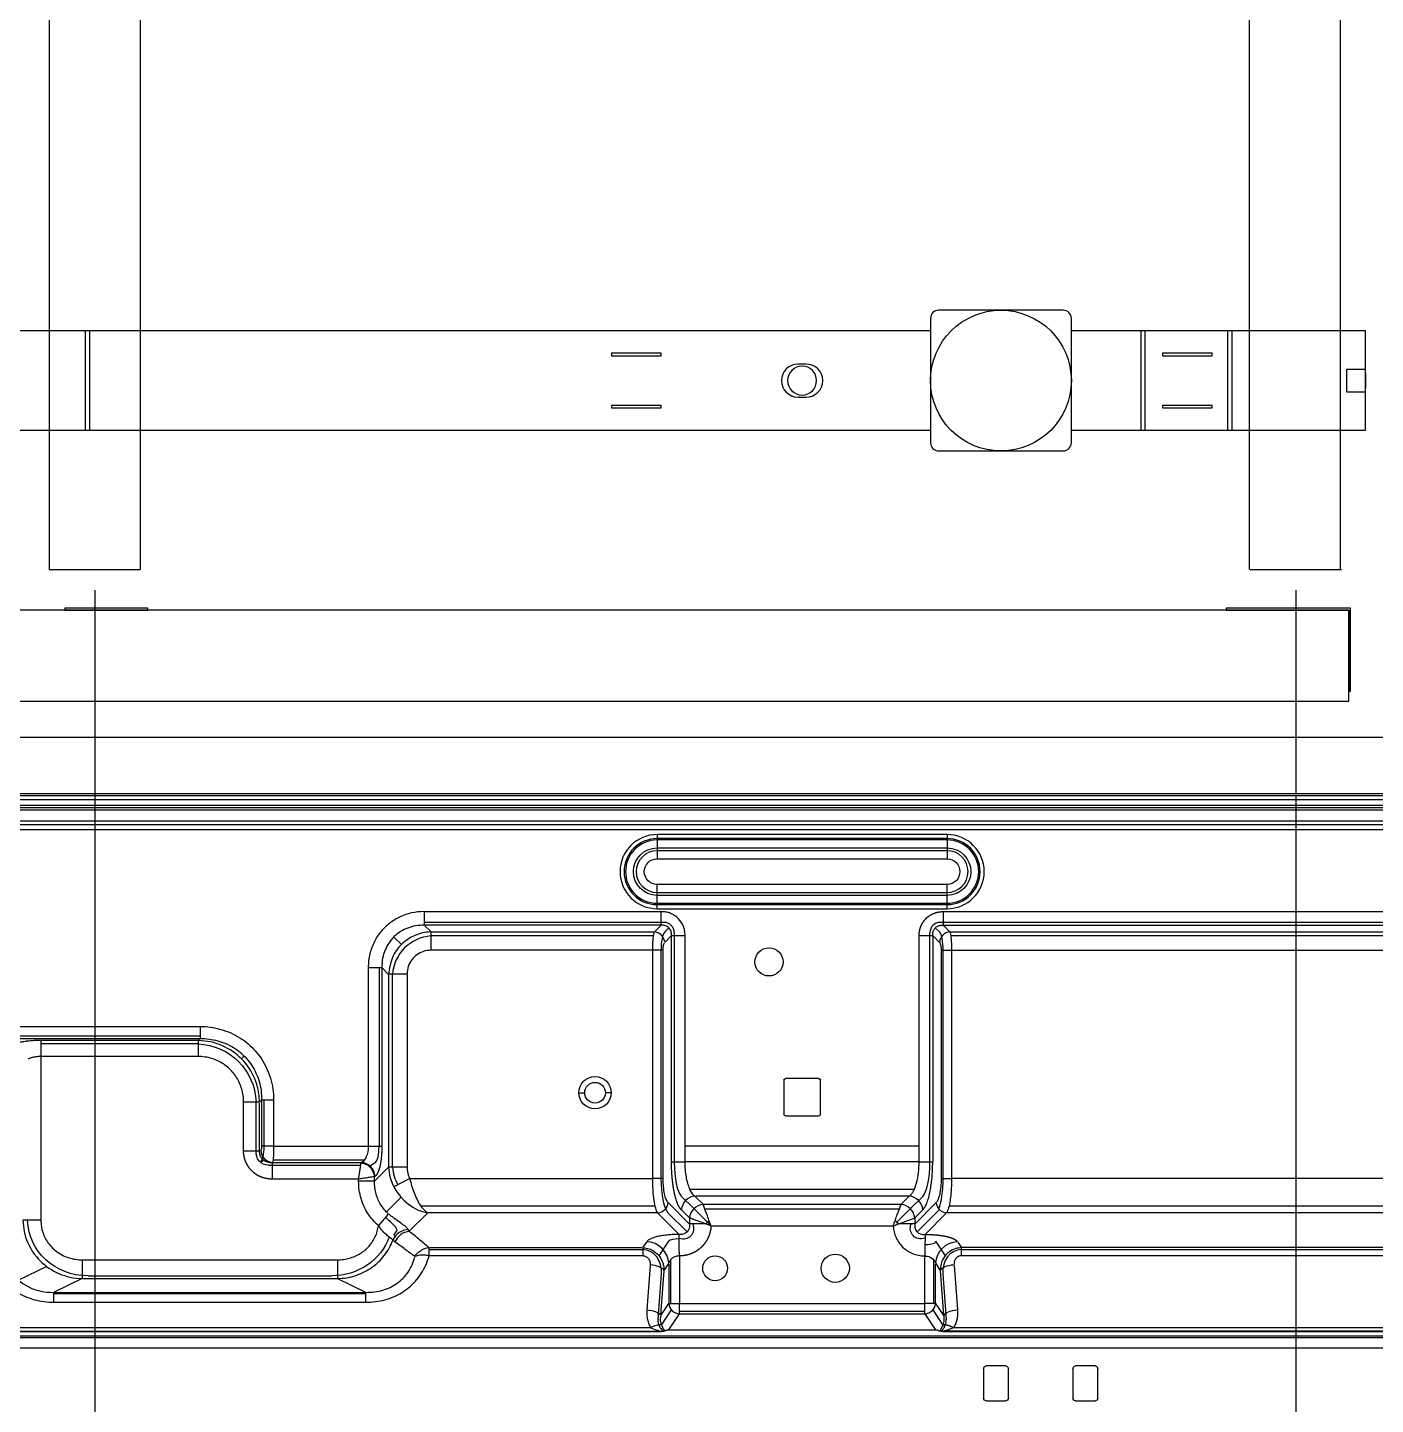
# Model space of a CAD drawing. Header units: millimetres. Extents: x 10037 to 11393, y -913 to 246.
# Drawn here: x 11146.9 to 11309.6, y -633.8 to -467.6 of the extents above; entities that cross this region are included whole.
import ezdxf

# ---------------------------------------------------------------- set-up
doc = ezdxf.new("R2010")
doc.units = ezdxf.units.MM
doc.header["$LTSCALE"] = 46.255
doc.layers.get('0').update_dxf_attribs({"linetype": 'CONTINUOUS'})
doc.layers.add('1', color=7, linetype='CONTINUOUS', true_color=0xffffff)

msp = doc.modelspace()

# ---------------------------------------------------------------- linework, layer by layer
at = {"color": 1}
for p, q in [((11149.52, -59.2), (11149.52, -533)), ((11160.52, -59.2), (11160.52, -533)), ((11294.38, -59.2), (11294.38, -533)), ((11305.38, -59.2), (11305.38, -533)), ((11149.52, -533), (11160.52, -533)), ((11294.52, -533), (11305.52, -533)), ((11306.42, -537.91), (10254.42, -537.91)), ((11306.42, -548.91), (11306.42, -537.91)), ((10254.42, -548.91), (11306.42, -548.91))]:
    msp.add_line(p, q, dxfattribs=at)
at = {"color": 3}
for p, q in [((11271.92, -501.7), (11256.92, -501.7)), ((11255.92, -502.7), (11255.92, -517.7)), ((11272.92, -517.7), (11272.92, -502.7)), ((11255.92, -504.2), (11133.92, -504.2)), ((11153.88, -504.2), (11153.88, -516.2)), ((11154.38, -504.2), (11154.38, -516.2)), ((11308.42, -504.2), (11272.92, -504.2)), ((11281.29, -504.2), (11281.29, -516.2)), ((11281.79, -504.2), (11281.79, -516.2)), ((11291.79, -504.2), (11291.79, -516.2)), ((11292.29, -504.2), (11292.29, -516.2)), ((11308.42, -516.2), (11308.42, -504.2)), ((11240.92, -508.2), (11239.92, -508.2)), ((11306.17, -511.58), (11306.17, -508.83)), ((11306.17, -508.83), (11308.42, -508.83)), ((11308.42, -509.33), (11308.42, -511.08)), ((11308.42, -511.58), (11306.17, -511.58)), ((11239.92, -512.2), (11240.92, -512.2)), ((11133.92, -516.2), (11255.92, -516.2)), ((11272.92, -516.2), (11308.42, -516.2)), ((11256.92, -518.7), (11271.92, -518.7))]:
    msp.add_line(p, q, dxfattribs=at)
at = {"color": 7}
for p, q in [((11155.02, -535.5), (11155.02, -744.34)), ((11300.02, -535.5), (11300.02, -756.84))]:
    msp.add_line(p, q, dxfattribs=at)
at = {"color": 3}
msp.add_circle((11264.42, -510.2), 8.5, dxfattribs=at)
for centre, radius, start, end in [((11256.92, -502.7), 1, 90, 180), ((11271.92, -502.7), 1, 0, 90), ((11239.92, -510.2), 2, 90, 270), ((11240.92, -510.2), 2, 270, 90), ((11256.92, -517.7), 1, 180, 270), ((11271.92, -517.7), 1, 270, 0)]:
    msp.add_arc(centre, radius, start, end, dxfattribs=at)
at = {"layer": '1', "color": 7, "linetype": 'Continuous'}
for p, q in [((11223.42, -506.9), (11217.42, -506.9)), ((11217.42, -506.9), (11217.42, -507.2)), ((11223.42, -507.2), (11223.42, -506.9)), ((11289.92, -506.9), (11283.92, -506.9)), ((11283.92, -506.9), (11283.92, -507.2)), ((11289.92, -507.2), (11289.92, -506.9)), ((11217.42, -507.2), (11223.42, -507.2)), ((11283.92, -507.2), (11289.92, -507.2)), ((11223.42, -513.2), (11217.42, -513.2)), ((11217.42, -513.2), (11217.42, -513.5)), ((11217.42, -513.5), (11223.42, -513.5)), ((11223.42, -513.5), (11223.42, -513.2)), ((11289.92, -513.2), (11283.92, -513.2)), ((11283.92, -513.2), (11283.92, -513.5)), ((11283.92, -513.5), (11289.92, -513.5)), ((11289.92, -513.5), (11289.92, -513.2)), ((11161.42, -537.7), (11151.42, -537.7)), ((11151.42, -537.7), (11151.42, -537.91)), ((11151.42, -537.91), (11161.42, -537.91)), ((11161.42, -537.91), (11161.42, -537.7)), ((11306.62, -537.7), (11291.62, -537.7)), ((11291.62, -537.7), (11291.62, -537.91)), ((11291.62, -537.91), (11306.42, -537.91)), ((11306.42, -537.91), (11306.42, -547.7)), ((11306.62, -547.7), (11306.62, -537.7)), ((11306.42, -547.7), (11306.62, -547.7)), ((11315.42, -553.3), (10942.42, -553.3)), ((10935.66, -560.3), (11315.39, -560.3)), ((11315.42, -561.8), (10935.42, -561.8)), ((10935.47, -561.47), (11315.36, -561.47)), ((10935.47, -562.04), (11315.42, -562.04)), ((10935.47, -563.36), (11315.42, -563.36)), ((10935.42, -563.8), (11315.42, -563.8)), ((10935.47, -564.42), (11315.36, -564.42)), ((11257.92, -565.02), (11222.92, -565.02)), ((11222.92, -565.02), (11222.92, -565.68)), ((11257.92, -565.02), (11257.92, -565.68)), ((11257.92, -565.51), (11222.92, -565.51)), ((11257.92, -565.68), (11222.92, -565.68)), ((11222.92, -565.68), (11222.92, -566.63)), ((11222.92, -566.63), (11257.92, -566.63)), ((11222.92, -566.63), (11222.92, -567.95)), ((11257.92, -566.97), (11222.92, -566.97)), ((11257.92, -565.68), (11257.92, -566.63)), ((11257.92, -566.63), (11257.92, -567.95)), ((11222.92, -567.95), (11257.92, -567.95)), ((11257.92, -571.05), (11222.92, -571.05)), ((11222.92, -572.37), (11222.92, -571.05)), ((11257.92, -572.37), (11257.92, -571.05)), ((11222.92, -572.04), (11257.92, -572.04)), ((11257.92, -572.37), (11222.92, -572.37)), ((11222.92, -573.32), (11222.92, -572.37)), ((11222.92, -573.32), (11257.92, -573.32)), ((11222.92, -573.98), (11222.92, -573.32)), ((11222.92, -573.49), (11257.92, -573.49)), ((11257.92, -573.32), (11257.92, -572.37)), ((11257.92, -573.92), (11257.92, -573.32)), ((11194.8, -574.33), (11194.8, -575.97)), ((11194.85, -574.33), (11223.35, -574.33)), ((11222.92, -573.98), (11257.92, -573.98)), ((11223.4, -575.97), (11223.4, -574.33)), ((11257.44, -574.33), (11257.44, -575.97)), ((11257.49, -574.33), (11315.37, -574.33)), ((11223.73, -575.63), (11194.8, -575.63)), ((11195.58, -576.75), (11194.84, -576)), ((11223.35, -575.97), (11194.85, -575.97)), ((11195.62, -579), (11195.62, -576.78)), ((11195.67, -576.78), (11222.53, -576.78)), ((11222.62, -576.75), (11223.36, -576)), ((11224.33, -576.29), (11223.83, -576.79)), ((11224.99, -576.89), (11224.99, -604.55)), ((11255.85, -604.55), (11255.85, -576.89)), ((11257.01, -576.79), (11256.5, -576.29)), ((11315.42, -575.63), (11257.1, -575.63)), ((11257.44, -575.97), (11258.25, -576.78)), ((11257.49, -575.97), (11315.37, -575.97)), ((11258.3, -576.78), (11324.2, -576.78)), ((11192.04, -578.32), (11191.12, -577.4)), ((11222.48, -577.24), (11195.62, -577.24)), ((11223.87, -578), (11224.62, -577.26)), ((11224.65, -577.22), (11226.29, -577.22)), ((11224.65, -604.5), (11224.65, -577.27)), ((11226.29, -602.66), (11226.29, -577.27)), ((11254.54, -577.22), (11256.19, -577.22)), ((11254.54, -602.66), (11254.54, -577.27)), ((11256.19, -577.22), (11256.19, -604.5)), ((11256.19, -577.22), (11256.96, -578)), ((11324.25, -577.24), (11258.36, -577.24)), ((11222.33, -579), (11195.67, -579)), ((11222.38, -606.51), (11222.38, -579)), ((11223.64, -579), (11222.38, -579)), ((11223.38, -579), (11223.38, -606.56)), ((11223.64, -606.51), (11223.64, -579.05)), ((11257.2, -579), (11258.45, -579)), ((11257.2, -579.05), (11257.2, -606.51)), ((11257.46, -606.56), (11257.46, -579)), ((11258.45, -579.05), (11258.45, -606.51)), ((11258.5, -579), (11324.2, -579)), ((11188.04, -581.14), (11188.04, -602.61)), ((11188.11, -581.09), (11189.69, -581.09)), ((11189.35, -581.09), (11189.35, -602.66)), ((11189.69, -581.14), (11189.69, -602.61)), ((11190.46, -581.87), (11189.72, -581.12)), ((11192.72, -581.9), (11190.5, -581.9)), ((11190.5, -581.95), (11190.5, -605.2)), ((11190.96, -605.2), (11190.96, -581.9)), ((11192.72, -581.95), (11192.72, -605.15)), ((11029.28, -588.2), (11167.68, -588.2)), ((11167.73, -588.2), (11167.73, -589.65)), ((11029.22, -589.35), (11167.73, -589.35)), ((11029.28, -589.65), (11167.68, -589.65)), ((11148.52, -589.96), (11148.52, -591.83)), ((11167.49, -590.29), (11148.52, -590.29)), ((11167.44, -589.89), (11148.57, -589.89)), ((11167.49, -589.89), (11167.49, -591.83)), ((11167.73, -589.65), (11167.52, -589.86)), ((11148.52, -591.83), (11148.52, -611.56)), ((11167.44, -591.83), (11148.52, -591.83)), ((11172.73, -592.09), (11173.06, -591.76)), ((11238.22, -594.7), (11238.22, -598.8)), ((11242.42, -594.5), (11238.42, -594.5)), ((11242.62, -598.8), (11242.62, -594.7)), ((11213.47, -596.2), (11214.17, -596.2)), ((11217.37, -596.2), (11216.67, -596.2)), ((11174.86, -597.33), (11172.99, -597.33)), ((11172.99, -603.19), (11172.99, -597.38)), ((11174.53, -603.24), (11174.53, -597.33)), ((11174.92, -603.24), (11174.92, -597.38)), ((11175.17, -597.09), (11174.96, -597.3)), ((11176.62, -597.09), (11175.17, -597.09)), ((11175.17, -597.14), (11175.17, -602.61)), ((11175.47, -602.66), (11175.47, -597.09)), ((11176.62, -597.14), (11176.62, -602.61)), ((11238.42, -599), (11242.42, -599)), ((11174.92, -603.24), (11172.99, -603.24)), ((11175.01, -603.18), (11174.97, -603.21)), ((11176.62, -602.66), (11175.17, -602.66)), ((11176.62, -602.66), (11187.99, -602.66)), ((11188.11, -602.66), (11189.69, -602.66)), ((11226.29, -604.5), (11226.29, -602.66)), ((11254.54, -602.66), (11226.34, -602.66)), ((11254.54, -604.5), (11254.54, -602.66)), ((11175.3, -604.45), (11175.16, -604.54)), ((11176.01, -604.95), (11187.13, -604.95)), ((11176.51, -604.63), (11176.45, -604.66)), ((11176.45, -604.66), (11176.45, -606.63)), ((11187.12, -604.66), (11176.5, -604.66)), ((11187.59, -604.34), (11176.55, -604.34)), ((11176.56, -604.63), (11187.17, -604.63)), ((11187.22, -604.63), (11187.17, -604.66)), ((11188.21, -605.09), (11188.89, -604.64)), ((11190.46, -605.24), (11188.84, -606.86)), ((11192.72, -605.2), (11190.5, -605.2)), ((11224.65, -604.55), (11226.29, -604.55)), ((11254.49, -604.55), (11226.34, -604.55)), ((11254.54, -604.55), (11256.19, -604.55)), ((11186.82, -606.63), (11176.5, -606.63)), ((11186.88, -606.84), (11186.88, -606.68)), ((11188.81, -606.89), (11186.88, -606.89)), ((11188.87, -606.3), (11188.81, -606.34)), ((11193.05, -606.56), (11191.13, -607.56)), ((11193.1, -606.56), (11222.33, -606.56)), ((11223.64, -606.56), (11222.38, -606.56)), ((11257.2, -606.56), (11258.45, -606.56)), ((11327.74, -606.56), (11258.5, -606.56)), ((11226.87, -607.85), (11253.97, -607.85)), ((11192, -608.82), (11190.24, -610.58)), ((11194.37, -609.86), (11222.67, -609.86)), ((11226.79, -612.02), (11224.27, -609.5)), ((11225.86, -608.72), (11227.34, -610.2)), ((11227.34, -610.2), (11228.99, -611.84)), ((11228.47, -609.68), (11227.52, -608.74)), ((11253.3, -608.7), (11227.53, -608.7)), ((11228.52, -609.68), (11252.32, -609.68)), ((11228.66, -610.22), (11252.17, -610.22)), ((11253.49, -610.2), (11251.89, -611.81)), ((11252.37, -609.68), (11253.32, -608.74)), ((11253.49, -610.2), (11254.98, -608.72)), ((11256.57, -609.5), (11254.05, -612.02)), ((11258.16, -609.86), (11326.47, -609.86)), ((11148.52, -611.61), (11146.36, -611.61)), ((11190.46, -610.87), (11189.28, -612.24)), ((11195.19, -610.75), (11193.04, -612.9)), ((11222.93, -610.72), (11195.27, -610.72)), ((11225.53, -613.27), (11223.01, -610.75)), ((11224.22, -610.7), (11226.53, -613.01)), ((11226.79, -611.29), (11225.88, -610.38)), ((11226.82, -611.33), (11226.82, -612)), ((11254.01, -611.33), (11254.01, -612)), ((11254.05, -611.29), (11254.96, -610.38)), ((11254.31, -613.01), (11257, -610.32)), ((11257.82, -610.75), (11255.3, -613.27)), ((11325.56, -610.72), (11257.91, -610.72)), ((11228.78, -612.05), (11226.82, -612.05)), ((11229.47, -612.29), (11251.36, -612.29)), ((11254.01, -612.05), (11252.05, -612.05)), ((11191.01, -614), (11191.01, -614.03)), ((11195.39, -615.12), (11221.19, -615.12)), ((11195.44, -614.91), (11221.14, -614.91)), ((11221.63, -614.23), (11221.21, -614.87)), ((11223.15, -615.9), (11224.31, -614.14)), ((11256.52, -614.14), (11257.69, -615.9)), ((11259.21, -614.23), (11259.62, -614.87)), ((11259.65, -615.89), (11259.65, -614.91)), ((11259.65, -615.12), (11329.81, -615.12)), ((11329.76, -614.91), (11259.7, -614.91)), ((11153.52, -616.38), (11153.52, -618.65)), ((11153.57, -616.38), (11184.26, -616.38)), ((11184.31, -616.38), (11184.31, -618.65)), ((11221.14, -615.89), (11195.43, -615.89)), ((11224.29, -616.84), (11223.77, -617.62)), ((11224.32, -616.85), (11224.32, -621.65)), ((11224.51, -616.4), (11224.51, -621.65)), ((11225.6, -615.96), (11225.6, -621.65)), ((11255.24, -621.65), (11255.24, -615.96)), ((11256.33, -621.65), (11256.33, -616.4)), ((11256.52, -621.65), (11256.52, -616.85)), ((11256.55, -616.84), (11257.06, -617.62)), ((11329.76, -615.89), (11259.7, -615.89)), ((11149.22, -617.19), (11145.83, -618.84)), ((11154.22, -618.31), (11183.62, -618.31)), ((11222.07, -617.05), (11221.67, -622.42)), ((11223.03, -623.57), (11223.44, -618.08)), ((11223.74, -617.72), (11223.34, -623.08)), ((11257.09, -617.72), (11257.5, -623.08)), ((11257.39, -618.08), (11257.81, -623.57)), ((11258.77, -617.05), (11259.17, -622.42)), ((11153.52, -618.65), (11150.13, -620.29)), ((11153.57, -618.65), (11184.31, -618.65)), ((11184.31, -618.65), (11187.7, -620.29)), ((11150.09, -621.45), (11150.09, -620.37)), ((11187.75, -620.5), (11150.09, -620.5)), ((11150.14, -620.31), (11187.75, -620.31)), ((11150.14, -621.5), (11187.7, -621.5)), ((11223.36, -623.09), (11224.32, -621.65)), ((11224.32, -621.65), (11225.6, -621.65)), ((11225.6, -621.65), (11255.24, -621.65)), ((11225.6, -622.9), (11225.6, -621.65)), ((11256.52, -621.65), (11255.24, -621.65)), ((11255.24, -622.9), (11255.24, -621.65)), ((11256.52, -621.65), (11257.47, -623.09)), ((11223.43, -624.27), (11224.64, -622.44)), ((11224.32, -624.84), (11225.6, -622.9)), ((11255.24, -622.64), (11225.6, -622.64)), ((11225.6, -622.9), (11255.24, -622.9)), ((11255.24, -622.9), (11256.51, -624.84)), ((11256.2, -622.44), (11257.4, -624.27)), ((11223.31, -625.06), (10337.53, -625.06)), ((10337.55, -624.99), (11223.28, -624.99)), ((11222.15, -624.59), (10338.69, -624.59)), ((11256.54, -624.88), (11224.3, -624.88)), ((11329.1, -624.99), (11257.55, -624.99)), ((11329.05, -625.06), (11257.58, -625.06)), ((11329.05, -624.59), (11258.74, -624.59)), ((11328.57, -625.6), (10232.27, -625.6)), ((11328.57, -625.81), (10232.27, -625.81)), ((11328.57, -627.07), (10232.27, -627.07)), ((11262.32, -629.5), (11262.32, -633.1)), ((11265.02, -629.2), (11262.62, -629.2)), ((11265.32, -633.1), (11265.32, -629.5)), ((11273.12, -629.5), (11273.12, -633.1)), ((11275.82, -629.2), (11273.42, -629.2)), ((11276.12, -633.1), (11276.12, -629.5)), ((11262.62, -633.4), (11265.02, -633.4)), ((11273.42, -633.4), (11275.82, -633.4))]:
    msp.add_line(p, q, dxfattribs=at)
for centre, radius, start, end in [((11240.42, -510.2), 1.75, 0, 180), ((11240.42, -510.2), 1.75, 180, 0), ((11222.92, -569.5), 4.48, 90, 270), ((11257.92, -569.5), 4.48, 270, 90), ((11222.92, -569.5), 3.99, 90, 270), ((11222.92, -569.5), 3.82, 90, 270), ((11222.92, -569.5), 2.53, 90, 270), ((11257.92, -569.5), 3.99, 270, 90), ((11257.92, -569.5), 3.82, 270, 90), ((11257.92, -569.5), 2.53, 270, 90)]:
    msp.add_arc(centre, radius, start, end, dxfattribs=at)
at = {"layer": '1', "color": 7, "linetype": 'Continuous', "extrusion": (0, 0, -1)}
for centre, radius, start, end in [((-11222.92, -569.5), 2.87, 270, 90), ((-11257.92, -569.5), 2.87, 90, 270), ((-11222.92, -569.5), 1.55, 270, 90), ((-11257.92, -569.5), 1.55, 90, 270), ((-11236.42, -580.4), 1.7, 0, 180), ((-11236.42, -580.4), 1.7, 180, 0), ((-11215.42, -596.2), 1.95, 0, 180), ((-11215.42, -596.2), 1.25, 0, 180), ((-11238.42, -594.7), 0.2, 0, 90), ((-11242.42, -594.7), 0.2, 90, 180), ((-11215.42, -596.2), 1.95, 180, 0), ((-11215.42, -596.2), 1.25, 180, 0), ((-11238.42, -598.8), 0.2, 270, 0), ((-11242.42, -598.8), 0.2, 180, 270), ((-11229.92, -617.4), 1.5, 0, 180), ((-11244.42, -617.4), 1.7, 0, 180), ((-11229.92, -617.4), 1.5, 180, 360), ((-11244.42, -617.4), 1.7, 180, 360), ((-11262.62, -629.5), 0.3, 0, 90), ((-11265.02, -629.5), 0.3, 90, 180), ((-11273.42, -629.5), 0.3, 0, 90), ((-11275.82, -629.5), 0.3, 90, 180), ((-11262.62, -633.1), 0.3, 270, 0), ((-11265.02, -633.1), 0.3, 180, 270), ((-11273.42, -633.1), 0.3, 270, 0), ((-11275.82, -633.1), 0.3, 180, 270)]:
    msp.add_arc(centre, radius, start, end, dxfattribs=at)
at = {"layer": '1', "color": 7, "linetype": 'Continuous'}
for centre, major_axis, ratio, start_param, end_param in [((11222.58, -578.04), (-0.919, 0.919), 0.935113, 4.020051, 5.464268), ((11224, -579), (0, 2.3), 0.267949, 0.282376, 1.570796), ((11223.64, -576.98), (0.983, 0.983), 0.935113, 5.531306, 7.035065), ((11257.19, -576.98), (0.983, -0.983), 0.935113, 2.389713, 3.893472), ((11258.25, -578.04), (0.919, 0.919), 0.935113, 0.818917, 2.322676), ((11256.84, -579), (0, 2.3), 0.267949, 4.712389, 6.00081), ((11196.44, -582.73), (4.01, -4.01), 0.935113, 2.473482, 3.809704), ((11174.93, -602.66), (0, 2), 0.267949, 3.337087, 4.712389), ((11176.51, -603.15), (-0.82, 1.25), 0.952213, 1.011037, 2.484353), ((11188.81, -602.66), (0, 2), 0.267949, 3.346622, 4.687444), ((11187.22, -606.3), (-0.93, 1.42), 0.952213, 4.152629, 5.678479), ((11196.44, -604.38), (4.01, 4.01), 0.935113, 2.473482, 2.885762), ((11226.14, -604.55), (0, 4.3), 0.267949, 1.582386, 2.868599), ((11254.7, -604.55), (0, 4.3), 0.267949, 3.387868, 4.712389), ((11224.53, -606.56), (0, 4.3), 0.267949, 1.570796, 2.863492), ((11256.3, -606.56), (0, 4.3), 0.267949, 3.694432, 4.712389), ((11222.98, -609.46), (-0.919, -0.919), 0.935113, 0.818921, 2.322677), ((11227.48, -610.34), (-1.2, -1.2), 0.935113, 3.960506, 5.464268), ((11228.47, -611.33), (-1.2, -1.2), 0.935113, 3.96051, 5.464268), ((11252.37, -611.33), (-1.2, 1.2), 0.935113, 3.96051, 5.464268), ((11253.35, -610.34), (-1.2, 1.2), 0.935113, 3.96051, 5.464272), ((11257.86, -609.46), (0.919, -0.919), 0.935113, 4.020051, 5.464268), ((11229.19, -612.05), (-1.2, -1.2), 0.171976, 4.542079, 4.882916), ((11251.64, -612.05), (-1.2, 1.2), 0.171968, 4.541865, 4.882691), ((11192.76, -614.65), (1.38, 1.45), 0.915909, 0.746956, 1.945683), ((11193, -614.87), (1.26, 1.55), 0.920636, 0.724716, 1.863622), ((11226.01, -612.5), (-0.983, 0.983), 0.935113, 2.029459, 4.29833), ((11220.69, -618.28), (1.22, 2.99), 0.829846, 5.102797, 6.557673), ((11221.66, -616.8), (2.26, -1.48), 0.952213, 0.604707, 2.130556), ((11225.6, -614.19), (1.3, 0), 0.267949, 1.621877, 2.935529), ((11255.24, -614.19), (1.3, 0), 0.267949, 4.776668, 6.390877), ((11259.18, -616.8), (2.26, 1.48), 0.952213, 1.03967, 2.536886), ((11260.15, -618.28), (-1.22, 2.99), 0.829846, 6.008671, 7.463573), ((11222.07, -617.67), (1.7, -0.13), 0.389807, 0.1897, 1.599964), ((11258.76, -617.67), (1.7, 0.13), 0.389807, 1.583121, 2.951893), ((11225.6, -621.65), (1.09, -0.71), 0.952213, 3.746311, 5.272149), ((11255.24, -621.65), (1.09, 0.71), 0.952213, 4.152629, 5.678467), ((11221.66, -623.13), (1.7, -0.13), 0.389807, 0.284033, 1.599964), ((11224.35, -623.53), (0.59, 1.44), 0.829846, 1.917638, 2.619626), ((11259.17, -623.13), (1.7, 0.13), 0.389807, 1.583121, 2.951893), ((11256.48, -623.53), (-0.59, 1.44), 0.829846, 3.663553, 4.365547)]:
    msp.add_ellipse(centre, major_axis=major_axis, ratio=ratio, start_param=start_param, end_param=end_param, dxfattribs=at)
at = {"layer": '1', "color": 7, "linetype": 'Continuous', "extrusion": (0, 0, -1)}
for centre, major_axis, ratio, start_param, end_param in [((11166.56, -598.26), (5.82, 5.82), 0.935113, 5.581349, 6.985021), ((11176.08, -603.43), (1.32, 0.87), 0.952213, 2.175515, 3.873315), ((11154.68, -610.9), (7.09, 3.43), 0.927053, 2.05234, 3.527601), ((11254.82, -612.5), (-0.983, -0.983), 0.935113, 5.171149, 7.439923), ((11183.16, -610.9), (-7.09, 3.43), 0.927053, 3.032758, 4.230845)]:
    msp.add_ellipse(centre, major_axis=major_axis, ratio=ratio, start_param=start_param, end_param=end_param, dxfattribs=at)
at = {"layer": '1', "color": 7, "linetype": 'Continuous'}
for points, degree in [([(11315.36, -560.09), (11310.57, -560.09), (11301.41, -560.09), (11288.98, -560.09), (11277.69, -560.09), (11267.39, -560.09), (11257.94, -560.09), (11249.16, -560.09), (11240.98, -560.09), (11233.49, -560.09), (11226.77, -560.09), (11220.72, -560.09), (11215.24, -560.09), (11210.22, -560.09), (11205.61, -560.09), (11201.41, -560.09), (11197.55, -560.09), (11194.11, -560.09), (11190.76, -560.09), (11188.3, -560.09), (11182.79, -560.09), (11177.21, -560.09), (11171.65, -560.09), (11166.08, -560.09), (11160.52, -560.09), (11154.95, -560.09), (11149.39, -560.09), (11143.82, -560.09), (11138.26, -560.09), (11132.69, -560.09), (11127.12, -560.09), (11121.56, -560.09), (11115.99, -560.09), (11110.43, -560.09), (11104.86, -560.09), (11099.29, -560.09), (11093.73, -560.09), (11088.16, -560.09), (11082.6, -560.09), (11077.03, -560.09), (11071.47, -560.09), (11065.9, -560.09), (11060.33, -560.1), (11054.77, -560.1), (11049.2, -560.1), (11043.64, -560.1), (11038.07, -560.1), (11032.51, -560.1), (11026.94, -560.1), (11021.37, -560.1), (11015.81, -560.1), (11010.24, -560.1), (11004.68, -560.1), (10999.11, -560.1), (10993.54, -560.1), (10987.98, -560.1), (10982.41, -560.1), (10976.85, -560.1), (10971.28, -560.1), (10965.72, -560.1), (10960.14, -560.1), (10954.62, -560.1), (10948.88, -560.1), (10943.97, -560.1), (10938.63, -560.1), (10935.66, -560.1)], 3), ([(11315.42, -560.82), (11310.6, -560.82), (11301.4, -560.82), (11288.98, -560.82), (11277.69, -560.82), (11267.4, -560.82), (11257.94, -560.82), (11249.16, -560.82), (11240.98, -560.82), (11233.49, -560.82), (11226.77, -560.82), (11220.72, -560.82), (11215.24, -560.82), (11210.22, -560.82), (11205.61, -560.82), (11201.41, -560.82), (11197.55, -560.82), (11194.11, -560.82), (11190.76, -560.82), (11188.3, -560.82), (11182.79, -560.82), (11177.21, -560.82), (11171.65, -560.82), (11166.08, -560.82), (11160.52, -560.82), (11154.95, -560.82), (11149.39, -560.82), (11143.82, -560.82), (11138.26, -560.82), (11132.69, -560.82), (11127.12, -560.82), (11121.56, -560.82), (11115.99, -560.82), (11110.43, -560.82), (11104.86, -560.82), (11099.29, -560.82), (11093.73, -560.82), (11088.16, -560.83), (11082.6, -560.83), (11077.03, -560.83), (11071.47, -560.83), (11065.9, -560.83), (11060.33, -560.83), (11054.77, -560.83), (11049.2, -560.83), (11043.64, -560.83), (11038.07, -560.83), (11032.51, -560.83), (11026.94, -560.83), (11021.37, -560.83), (11015.81, -560.83), (11010.24, -560.83), (11004.68, -560.83), (10999.11, -560.83), (10993.54, -560.83), (10987.98, -560.83), (10982.41, -560.83), (10976.85, -560.83), (10971.28, -560.83), (10965.72, -560.83), (10960.14, -560.83), (10954.62, -560.83), (10948.88, -560.83), (10943.97, -560.83), (10938.63, -560.83), (10935.66, -560.83)], 3), ([(11194.8, -574.33), (11194.27, -574.33), (11193.25, -574.44), (11191.86, -574.92), (11190.6, -575.68), (11189.55, -576.69), (11188.74, -577.91), (11188.18, -579.41), (11188.04, -580.51), (11188.04, -581.09)], 3), ([(11255.12, -575.47), (11255.27, -575.27), (11255.45, -575.09)], 2), ([(11255.45, -575.09), (11255.67, -574.89), (11255.94, -574.73)], 2), ([(11255.94, -574.73), (11256.25, -574.55), (11256.6, -574.44)], 2), ([(11256.6, -574.44), (11257.01, -574.33), (11257.44, -574.33)], 2), ([(11254.54, -577.22), (11254.54, -576.71), (11254.71, -576.24)], 2), ([(11254.71, -576.24), (11254.85, -575.82), (11255.12, -575.47)], 2), ([(11257, -578.04), (11257.02, -578.05), (11257.05, -578.1), (11257.1, -578.23), (11257.15, -578.42), (11257.19, -578.66), (11257.2, -578.88), (11257.2, -579)], 3), ([(11195.62, -579), (11195.29, -579), (11194.69, -579.1), (11193.9, -579.5), (11193.26, -580.11), (11192.83, -580.93), (11192.72, -581.56), (11192.72, -581.9)], 3), ([(11167.73, -588.2), (11168.16, -588.2), (11169.02, -588.26), (11170.27, -588.53), (11171.46, -588.96), (11172.55, -589.54), (11173.55, -590.27), (11174.42, -591.13), (11175.18, -592.11), (11175.79, -593.2), (11176.26, -594.42), (11176.55, -595.73), (11176.62, -596.63), (11176.62, -597.09)], 3), ([(11148.52, -589.89), (11148.29, -589.89), (11147.85, -589.9), (11147.21, -589.94), (11146.6, -590.01), (11146.01, -590.11), (11145.65, -590.19), (11145.48, -590.23)], 3), ([(11172.99, -597.33), (11172.99, -597.06), (11172.96, -596.53), (11172.79, -595.76), (11172.53, -595.03), (11172.17, -594.35), (11171.71, -593.73), (11171.17, -593.18), (11170.56, -592.71), (11169.88, -592.33), (11169.15, -592.05), (11168.34, -591.87), (11167.78, -591.83), (11167.49, -591.83)], 3), ([(11175.17, -602.66), (11175.17, -602.68), (11175.17, -602.72), (11175.16, -602.78), (11175.16, -602.85), (11175.15, -602.92), (11175.13, -603), (11175.11, -603.06), (11175.09, -603.12), (11175.07, -603.14), (11175.06, -603.15)], 3), ([(11188.04, -602.71), (11188.03, -603.6), (11187.68, -604.41), (11187.27, -604.61)], 3), ([(11187.17, -604.7), (11187.17, -604.69), (11187.17, -604.67), (11187.17, -604.66)], 3), ([(11224.74, -606.51), (11224.65, -605.58), (11224.65, -604.6)], 2), ([(11189.28, -612.24), (11189.02, -612.03), (11188.56, -611.57), (11187.99, -610.8), (11187.52, -609.96), (11187.16, -609.01), (11186.93, -607.97), (11186.88, -607.26), (11186.88, -606.89)], 3), ([(11188.81, -606.89), (11188.81, -606.71), (11188.81, -606.53), (11188.81, -606.34)], 3), ([(11224.24, -609.46), (11224.15, -609.37), (11223.99, -609.1), (11223.8, -608.44), (11223.67, -607.56), (11223.64, -606.91), (11223.64, -606.56)], 3), ([(11257.2, -606.56), (11257.2, -606.91), (11257.17, -607.56), (11257.03, -608.46), (11256.86, -609.08), (11256.69, -609.37), (11256.6, -609.46)], 3), ([(11191.15, -607.6), (11192.02, -609.19), (11193.58, -610.42), (11195.17, -610.71)], 3), ([(11225.84, -610.34), (11225.71, -610.21), (11225.46, -609.79), (11225.24, -609.23), (11225.05, -608.54), (11224.97, -608.16)], 2), ([(11142.26, -611.9), (11142.21, -612.26), (11142.13, -612.98), (11142.13, -614.05), (11142.27, -615.19), (11142.55, -616.3), (11142.98, -617.34), (11143.53, -618.27), (11144.18, -619.08), (11144.91, -619.77), (11145.75, -620.37), (11146.69, -620.85), (11147.74, -621.22), (11148.88, -621.45), (11149.68, -621.5), (11150.09, -621.5)], 3), ([(11148.52, -611.61), (11148.52, -611.87), (11148.56, -612.38), (11148.74, -613.09), (11149.02, -613.78), (11149.42, -614.41), (11149.91, -614.98), (11150.5, -615.46), (11151.16, -615.86), (11151.89, -616.15), (11152.68, -616.34), (11153.24, -616.38), (11153.52, -616.38)], 3), ([(11193, -612.94), (11192.99, -612.91), (11192.96, -612.87), (11192.92, -612.8), (11192.89, -612.76), (11192.87, -612.73)], 3), ([(11195.39, -614.91), (11195.02, -614.6), (11194.26, -613.97), (11193.43, -613.29), (11193, -612.94)], 3), ([(11229.42, -612.34), (11229.37, -613.06), (11229.08, -613.7)], 2), ([(11251.46, -612.27), (11251.64, -612.2), (11251.82, -612.13), (11252.01, -612.07)], 3), ([(11191.27, -614.2), (11191.24, -614.18), (11191.19, -614.14), (11191.1, -614.07), (11191.05, -614.03), (11191.02, -614)], 3), ([(11193.67, -615.99), (11193.3, -615.71), (11192.53, -615.14), (11191.7, -614.52), (11191.27, -614.2)], 3), ([(11195.38, -615.84), (11195.38, -615.45), (11195.39, -615.11), (11195.39, -614.96)], 3), ([(11229.08, -613.7), (11228.93, -614.02), (11228.53, -614.59), (11228.02, -615.08), (11227.43, -615.48), (11227.09, -615.62)], 2), ([(11187.75, -621.5), (11188.15, -621.5), (11188.94, -621.45), (11190.07, -621.23), (11191.12, -620.86), (11192.08, -620.37), (11192.96, -619.75), (11193.75, -618.98), (11194.45, -618.07), (11195.01, -617.02), (11195.28, -616.27), (11195.38, -615.89)], 3), ([(11227.09, -615.62), (11226.41, -615.9), (11225.65, -615.91)], 2), ([(11255.29, -615.92), (11255.87, -615.94), (11256.38, -616.31), (11256.51, -616.75)], 3), ([(11187.75, -621.45), (11187.75, -620.87), (11187.75, -620.43), (11187.75, -620.31)], 3), ([(11259.18, -622.52), (11259.21, -623.1), (11259.09, -623.63)], 2), ([(11223.37, -624.23), (11223.12, -624.2), (11222.64, -624.33), (11222.19, -624.56)], 3), ([(11224.3, -624.88), (11224.27, -624.88), (11224.22, -624.88), (11224.15, -624.89), (11224.09, -624.9), (11224.03, -624.91), (11223.98, -624.93), (11223.92, -624.95), (11223.86, -624.97), (11223.82, -624.98), (11223.8, -624.99)], 3), ([(11257.03, -624.99), (11257.01, -624.98), (11256.98, -624.97), (11256.92, -624.95), (11256.86, -624.93), (11256.8, -624.91), (11256.74, -624.9), (11256.68, -624.89), (11256.62, -624.88), (11256.57, -624.88), (11256.54, -624.88)], 3), ([(11259.09, -623.63), (11258.97, -624.13), (11258.71, -624.55)], 2)]:
    msp.add_open_spline(points, degree=degree, dxfattribs=at)
for points, degree, knots in [([(11226.29, -577.17), (11226.28, -576.99), (11226.26, -576.63), (11226.04, -575.93), (11225.63, -575.29), (11225.06, -574.81), (11224.54, -574.53), (11224, -574.36), (11223.62, -574.34), (11223.44, -574.33)], 3, [0, 0, 0, 0, 0.119575, 0.242622, 0.490725, 0.617555, 0.748165, 0.879398, 1, 1, 1, 1]), ([(11194.75, -575.97), (11194.42, -575.98), (11193.76, -576.01), (11192.5, -576.37), (11191.08, -577.24), (11190.14, -578.65), (11189.73, -579.96), (11189.7, -580.67), (11189.69, -581.03)], 3, [0, 0, 0, 0, 0.124707, 0.248011, 0.488649, 0.732791, 0.865887, 1, 1, 1, 1]), ([(11195.57, -576.79), (11195.24, -576.81), (11194.59, -576.87), (11193.66, -577.19), (11192.8, -577.65), (11191.8, -578.47), (11190.8, -579.85), (11190.6, -581.18), (11190.51, -581.85)], 3, [0, 0, 0, 0, 0.123625, 0.250372, 0.373444, 0.49283, 0.743113, 1, 1, 1, 1]), ([(11222.38, -579), (11222.39, -578.8), (11222.39, -578.38), (11222.42, -577.74), (11222.48, -577.16), (11222.54, -576.94), (11222.57, -576.83)], 3, [0, 0, 0, 0, 0.216232, 0.438479, 0.715106, 1, 1, 1, 1]), ([(11224.65, -577.17), (11224.65, -577.01), (11224.63, -576.7), (11224.37, -576.27), (11223.93, -575.99), (11223.61, -575.97), (11223.45, -575.97)], 3, [0, 0, 0, 0, 0.243391, 0.492568, 0.749281, 1, 1, 1, 1]), ([(11256.19, -577.22), (11256.18, -577.17), (11256.18, -577.07), (11256.19, -576.93), (11256.22, -576.8), (11256.25, -576.68), (11256.3, -576.57), (11256.36, -576.47), (11256.43, -576.36), (11256.52, -576.26), (11256.64, -576.17), (11256.79, -576.08), (11256.98, -576.01), (11257.2, -575.96), (11257.36, -575.96), (11257.44, -575.97)], 3, [0, 0, 0, 0, 0.074814, 0.142773, 0.205491, 0.264829, 0.322863, 0.381855, 0.444278, 0.512766, 0.589787, 0.676678, 0.773561, 0.880916, 1, 1, 1, 1]), ([(11258.25, -576.78), (11258.28, -576.86), (11258.33, -577.01), (11258.39, -577.49), (11258.44, -578.13), (11258.45, -578.69), (11258.45, -578.95)], 3, [0, 0, 0, 0, 0.237176, 0.43856, 0.735844, 1, 1, 1, 1]), ([(11223.64, -579), (11223.64, -578.94), (11223.64, -578.8), (11223.66, -578.59), (11223.7, -578.37), (11223.74, -578.19), (11223.79, -578.1), (11223.81, -578.08)], 3, [0, 0, 0, 0, 0.214642, 0.429285, 0.643927, 0.85857, 1, 1, 1, 1]), ([(11174.92, -597.28), (11174.9, -596.97), (11174.87, -596.33), (11174.67, -595.4), (11174.15, -593.9), (11172.9, -592.01), (11170.88, -590.63), (11169.03, -590.01), (11168.04, -589.94), (11167.54, -589.9)], 3, [0, 0, 0, 0, 0.082115, 0.166164, 0.247572, 0.494018, 0.741502, 0.870245, 1, 1, 1, 1]), ([(11167.73, -589.65), (11168.09, -589.65), (11168.82, -589.69), (11169.87, -589.9), (11170.87, -590.25), (11171.8, -590.73), (11172.64, -591.34), (11173.37, -592.06), (11174, -592.89), (11174.52, -593.82), (11174.9, -594.85), (11175.13, -595.95), (11175.17, -596.71), (11175.17, -597.09)], 3, [0, 0, 0, 0, 0.092159, 0.18334, 0.273292, 0.361833, 0.449488, 0.537021, 0.625319, 0.714824, 0.807325, 0.902885, 1, 1, 1, 1]), ([(11148.52, -591.83), (11148.37, -591.83), (11148.08, -591.84), (11147.65, -591.91), (11147.26, -592.01), (11147.04, -592.1), (11146.94, -592.14)], 3, [0, 0, 0, 0, 0.247829, 0.500944, 0.760597, 1, 1, 1, 1]), ([(11176.4, -606.63), (11176.08, -606.63), (11175.42, -606.5), (11174.79, -606.25), (11174.24, -605.88), (11173.76, -605.42), (11173.39, -604.87), (11173.13, -604.25), (11172.99, -603.58), (11172.99, -603.24)], 2, [0, 0, 0, 0.117179, 0.243296, 0.369413, 0.495531, 0.621648, 0.747765, 0.873883, 1, 1, 1]), ([(11176.4, -604.67), (11176.32, -604.67), (11176.15, -604.66), (11175.89, -604.61), (11175.65, -604.51), (11175.43, -604.38), (11175.24, -604.2), (11175.09, -604), (11174.99, -603.76), (11174.93, -603.51), (11174.92, -603.33), (11174.92, -603.24)], 3, [0, 0, 0, 0, 0.098653, 0.213568, 0.326546, 0.437875, 0.548284, 0.658602, 0.771568, 0.886139, 1, 1, 1, 1]), ([(11176.62, -602.66), (11176.61, -602.84), (11176.61, -603.21), (11176.6, -603.79), (11176.57, -604.22), (11176.54, -604.46), (11176.53, -604.53), (11176.52, -604.55)], 3, [0, 0, 0, 0, 0.218314, 0.442778, 0.746016, 0.904369, 1, 1, 1, 1]), ([(11189.69, -602.71), (11189.68, -603.32), (11189.6, -604.19), (11189.52, -604.75), (11189.41, -605.25), (11189.27, -605.68), (11189.06, -606.15), (11188.91, -606.27)], 2, [0, 0, 0, 0.249735, 0.379738, 0.509741, 0.639744, 0.769747, 1, 1, 1]), ([(11186.88, -606.59), (11186.91, -606.43), (11186.95, -606.14), (11187.02, -605.66), (11187.09, -605.22), (11187.14, -604.89), (11187.15, -604.78), (11187.16, -604.73)], 3, [0, 0, 0, 0, 0.186781, 0.356382, 0.617328, 0.835041, 1, 1, 1, 1]), ([(11188.81, -606.34), (11188.8, -606.29), (11188.79, -606.19), (11188.75, -605.98), (11188.66, -605.72), (11188.49, -605.45), (11188.21, -605.12), (11187.78, -604.81), (11187.36, -604.74), (11187.17, -604.7)], 3, [0, 0, 0, 0, 0.062756, 0.125461, 0.250715, 0.393811, 0.501219, 0.759625, 1, 1, 1, 1]), ([(11190.5, -605.2), (11190.54, -605.62), (11190.61, -606.43), (11190.94, -607.16), (11191.11, -607.52)], 3, [0, 0, 0, 0, 0.521421, 1, 1, 1, 1]), ([(11192.72, -605.2), (11192.72, -605.37), (11192.75, -605.7), (11192.86, -606.14), (11192.97, -606.4), (11193.03, -606.52)], 3, [0, 0, 0, 0, 0.346214, 0.692428, 1, 1, 1, 1]), ([(11227.44, -608.67), (11227.34, -608.59), (11227.13, -608.36), (11226.85, -607.85), (11226.61, -607.17), (11226.43, -606.38), (11226.32, -605.52), (11226.29, -604.91), (11226.29, -604.6)], 3, [0, 0, 0, 0, 0.160429, 0.336415, 0.507493, 0.669228, 0.833789, 1, 1, 1, 1]), ([(11253.4, -608.66), (11253.48, -608.59), (11253.64, -608.44), (11253.87, -608.08), (11254.07, -607.62), (11254.3, -606.92), (11254.49, -605.91), (11254.53, -605.02), (11254.54, -604.59)], 3, [0, 0, 0, 0, 0.128554, 0.260825, 0.396311, 0.524819, 0.771469, 1, 1, 1, 1]), ([(11254.99, -610.34), (11255.09, -610.23), (11255.26, -610.02), (11255.5, -609.49), (11255.71, -608.84), (11255.88, -608.1), (11256.01, -607.3), (11256.11, -606.46), (11256.17, -605.54), (11256.18, -604.89), (11256.19, -604.55)], 3, [0, 0, 0, 0, 0.139783, 0.271915, 0.400812, 0.526601, 0.643168, 0.754586, 0.870971, 1, 1, 1, 1]), ([(11188.78, -606.35), (11188.76, -606.35), (11188.71, -606.36), (11188.56, -606.38), (11188.27, -606.42), (11187.84, -606.49), (11187.37, -606.56), (11187.08, -606.6), (11186.92, -606.63)], 3, [0, 0, 0, 0, 0.089241, 0.190869, 0.387315, 0.646253, 0.814549, 1, 1, 1, 1]), ([(11190.46, -610.8), (11190.3, -610.65), (11189.98, -610.33), (11189.57, -609.78), (11189.23, -609.14), (11188.98, -608.44), (11188.83, -607.69), (11188.8, -607.16), (11188.81, -606.89)], 3, [0, 0, 0, 0, 0.151597, 0.311209, 0.473282, 0.64311, 0.819758, 1, 1, 1, 1]), ([(11193.06, -606.61), (11193.13, -606.88), (11193.28, -607.47), (11193.58, -608.32), (11193.97, -609.23), (11194.51, -610.15), (11194.94, -610.5), (11195.18, -610.68)], 3, [0, 0, 0, 0, 0.145739, 0.307769, 0.479036, 0.717402, 1, 1, 1, 1]), ([(11222.98, -610.72), (11222.93, -610.64), (11222.85, -610.5), (11222.7, -610.03), (11222.54, -609.24), (11222.44, -608.2), (11222.39, -607.3), (11222.39, -606.84), (11222.38, -606.61)], 3, [0, 0, 0, 0, 0.136096, 0.2554, 0.503168, 0.753215, 0.881716, 1, 1, 1, 1]), ([(11224.97, -608.16), (11224.91, -607.86), (11224.79, -607.05), (11224.74, -606.51)], 2, [0.5031129, 0.5031129, 0.5031129, 0.6037355, 0.7546694, 0.7546694, 0.7546694]), ([(11258.45, -606.61), (11258.45, -606.91), (11258.44, -607.52), (11258.38, -608.41), (11258.28, -609.32), (11258.1, -610.21), (11257.94, -610.54), (11257.86, -610.72)], 3, [0, 0, 0, 0, 0.157036, 0.327176, 0.501984, 0.729953, 1, 1, 1, 1]), ([(11229.17, -611.59), (11229.09, -611.36), (11228.92, -610.92), (11228.72, -610.36), (11228.56, -609.92), (11228.5, -609.76), (11228.47, -609.68)], 3, [0, 0, 0, 0, 0.265625, 0.511099, 0.747902, 1, 1, 1, 1]), ([(11251.67, -611.58), (11251.75, -611.36), (11251.91, -610.92), (11252.12, -610.35), (11252.28, -609.92), (11252.34, -609.76), (11252.37, -609.68)], 3, [0, 0, 0, 0, 0.261999, 0.50848, 0.762334, 1, 1, 1, 1]), ([(11146.36, -611.61), (11146.39, -612.07), (11146.46, -612.98), (11147.02, -614.71), (11148.31, -616.64), (11150.26, -617.94), (11152.06, -618.54), (11153.02, -618.61), (11153.52, -618.65)], 3, [0, 0, 0, 0, 0.124305, 0.245936, 0.489333, 0.7374, 0.864084, 1, 1, 1, 1]), ([(11191.28, -613.57), (11190.96, -613.2), (11191.53, -613.07), (11191.51, -612.68), (11191.45, -612.57), (11191.27, -612.34), (11191.13, -612.2), (11190.82, -611.9), (11190.63, -611.72), (11190.34, -611.44), (11190.24, -611.34), (11190.14, -611.24)], 3, [0, 0, 0, 0, 0.476168, 0.476168, 0.623894, 0.623894, 0.771423, 0.771423, 0.921537, 0.921537, 1, 1, 1, 1]), ([(11192.84, -612.69), (11192.8, -612.64), (11192.72, -612.53), (11192.45, -612.29), (11191.97, -611.95), (11191.36, -611.51), (11190.88, -611.15), (11190.64, -610.95), (11190.53, -610.86)], 3, [0, 0, 0, 0, 0.130313, 0.279595, 0.540254, 0.774611, 0.894136, 1, 1, 1, 1]), ([(11228.72, -612.03), (11228.5, -611.94), (11228.05, -611.78), (11227.49, -611.57), (11227.06, -611.41), (11226.9, -611.35), (11226.82, -611.33)], 3, [0, 0, 0, 0, 0.262619, 0.509096, 0.762614, 1, 1, 1, 1]), ([(11229.42, -612.28), (11229.42, -612.28), (11229.42, -612.28), (11229.41, -612.28), (11229.41, -612.27), (11229.38, -612.25), (11229.36, -612.23), (11229.26, -612.12), (11229.18, -612.04), (11229.06, -611.92), (11229.02, -611.89), (11228.98, -611.85)], 3, [0, 0, 0, 0, 0.005252, 0.005252, 0.03998, 0.03998, 0.177585, 0.177585, 0.728568, 0.728568, 1, 1, 1, 1]), ([(11229.41, -612.24), (11229.39, -612.2), (11229.37, -612.12), (11229.33, -612.01), (11229.28, -611.87), (11229.24, -611.76), (11229.21, -611.69)], 3, [0, 0, 0, 0, 0.24937, 0.415467, 0.581478, 1, 1, 1, 1]), ([(11251.42, -612.28), (11251.44, -612.21), (11251.5, -612.03), (11251.57, -611.84), (11251.61, -611.72)], 3, [0, 0, 0, 0, 0.336377, 1, 1, 1, 1]), ([(11252.1, -612.03), (11252.33, -611.95), (11252.78, -611.78), (11253.33, -611.58), (11253.77, -611.41), (11253.93, -611.36), (11254.01, -611.33)], 3, [0, 0, 0, 0, 0.264595, 0.51021, 0.748605, 1, 1, 1, 1]), ([(11144.14, -612.68), (11144.07, -613.15), (11143.92, -614.1), (11144.04, -615.97), (11144.87, -618.13), (11146.76, -619.65), (11148.56, -620.24), (11149.54, -620.29), (11150.03, -620.31)], 3, [0, 0, 0, 0, 0.135392, 0.273749, 0.530549, 0.755549, 0.875872, 1, 1, 1, 1]), ([(11184.31, -616.38), (11184.57, -616.38), (11185.07, -616.35), (11185.78, -616.2), (11186.46, -615.96), (11187.09, -615.63), (11187.65, -615.22), (11188.15, -614.74), (11188.57, -614.19), (11188.9, -613.59), (11189.14, -612.96), (11189.24, -612.51), (11189.27, -612.29)], 3, [0, 0, 0, 0, 0.100699, 0.201397, 0.302096, 0.402794, 0.503493, 0.604192, 0.70489, 0.805589, 0.906287, 1, 1, 1, 1]), ([(11191, -613.98), (11190.96, -613.94), (11190.89, -613.86), (11190.71, -613.72), (11190.5, -613.56), (11190.19, -613.32), (11189.75, -612.92), (11189.46, -612.51), (11189.31, -612.29)], 3, [0, 0, 0, 0, 0.114035, 0.242481, 0.365483, 0.485537, 0.730427, 1, 1, 1, 1]), ([(11225.53, -613.31), (11225.32, -613.31), (11224.88, -613.32), (11224.23, -613.37), (11223.6, -613.44), (11223.02, -613.55), (11222.53, -613.68), (11222.13, -613.83), (11221.84, -613.99), (11221.73, -614.11), (11221.69, -614.16)], 3, [0, 0, 0, 0, 0.115404, 0.240585, 0.369786, 0.497227, 0.624377, 0.754203, 0.886434, 1, 1, 1, 1]), ([(11225.6, -615.91), (11225.6, -615.63), (11225.59, -615.04), (11225.59, -614.27), (11225.58, -613.63), (11225.57, -613.42), (11225.57, -613.31)], 3, [0, 0, 0, 0, 0.240872, 0.500006, 0.729318, 1, 1, 1, 1]), ([(11226.83, -612.1), (11226.86, -612.45), (11226.75, -612.79), (11226.31, -613.24), (11225.97, -613.34), (11225.62, -613.31)], 3, [0, 0, 0, 0, 0.500008, 0.500008, 1, 1, 1, 1]), ([(11229.39, -612.28), (11229.3, -612.24), (11229.11, -612.16), (11228.92, -612.1), (11228.83, -612.07)], 3, [0, 0, 0, 0, 0.5142, 1, 1, 1, 1]), ([(11251.42, -612.34), (11251.44, -612.57), (11251.5, -613.03), (11251.81, -613.92), (11252.5, -614.91), (11253.52, -615.57), (11254.45, -615.86), (11254.95, -615.9), (11255.19, -615.91)], 3, [0, 0, 0, 0, 0.120549, 0.245753, 0.490715, 0.741119, 0.871883, 1, 1, 1, 1]), ([(11251.43, -612.25), (11251.43, -612.26), (11251.43, -612.26), (11251.44, -612.27), (11251.44, -612.27), (11251.45, -612.28)], 3, [0, 0, 0, 0, 0.526999, 0.526999, 1, 1, 1, 1]), ([(11254.01, -612.11), (11254.01, -612.27), (11254.01, -612.58), (11254.26, -613.03), (11254.71, -613.31), (11255.04, -613.31), (11255.21, -613.31)], 3, [0, 0, 0, 0, 0.252716, 0.492044, 0.733848, 1, 1, 1, 1]), ([(11255.27, -613.31), (11255.27, -613.37), (11255.26, -613.5), (11255.26, -613.83), (11255.25, -614.34), (11255.24, -615.04), (11255.24, -615.63), (11255.24, -615.91)], 3, [0, 0, 0, 0, 0.167052, 0.33533, 0.500637, 0.759438, 1, 1, 1, 1]), ([(11255.32, -613.31), (11255.63, -613.31), (11256.26, -613.34), (11256.91, -613.4), (11257.52, -613.49), (11258.05, -613.61), (11258.5, -613.75), (11259.01, -613.98), (11259.15, -614.15)], 2, [0, 0, 0, 0.120111, 0.249732, 0.379354, 0.508976, 0.638597, 0.768219, 1, 1, 1]), ([(11184.31, -618.65), (11184.7, -618.62), (11185.47, -618.58), (11186.57, -618.29), (11187.56, -617.88), (11188.47, -617.33), (11189.29, -616.66), (11190, -615.87), (11190.59, -615), (11190.87, -614.36), (11191, -614.05)], 3, [0, 0, 0, 0, 0.137088, 0.267998, 0.392723, 0.511215, 0.63665, 0.758941, 0.882581, 1, 1, 1, 1]), ([(11193.69, -615.97), (11193.74, -615.89), (11193.84, -615.73), (11194.11, -615.44), (11194.48, -615.16), (11194.94, -614.97), (11195.22, -614.93), (11195.34, -614.91)], 3, [0, 0, 0, 0, 0.132965, 0.281533, 0.57792, 0.809685, 1, 1, 1, 1]), ([(11221.26, -614.92), (11221.49, -614.94), (11221.94, -615), (11222.65, -615.37), (11223.25, -615.95), (11223.58, -616.63), (11223.72, -617.18), (11223.74, -617.47), (11223.74, -617.62)], 3, [0, 0, 0, 0, 0.172948, 0.33519, 0.585229, 0.783471, 0.89098, 1, 1, 1, 1]), ([(11259.62, -614.91), (11259.4, -614.94), (11258.89, -614.99), (11258.09, -615.41), (11257.49, -616.1), (11257.16, -616.88), (11257.11, -617.35), (11257.1, -617.59)], 3, [0, 0, 0, 0, 0.164322, 0.375148, 0.653558, 0.824928, 1, 1, 1, 1]), ([(11187.75, -620.31), (11188.1, -620.3), (11188.79, -620.29), (11190.1, -620.01), (11191.61, -619.31), (11192.74, -618.13), (11193.37, -617), (11193.56, -616.37), (11193.66, -616.05)], 3, [0, 0, 0, 0, 0.129206, 0.251693, 0.485776, 0.731126, 0.864648, 1, 1, 1, 1]), ([(11195.34, -615.88), (11195.17, -615.85), (11194.8, -615.8), (11194.32, -615.81), (11193.94, -615.88), (11193.79, -615.94), (11193.72, -615.98)], 3, [0, 0, 0, 0, 0.259677, 0.583121, 0.810838, 1, 1, 1, 1]), ([(11221.24, -615.89), (11221.29, -615.89), (11221.39, -615.91), (11221.54, -615.96), (11221.68, -616.04), (11221.79, -616.13), (11221.87, -616.23), (11221.93, -616.33), (11221.98, -616.43), (11222.02, -616.52), (11222.05, -616.63), (11222.07, -616.74), (11222.08, -616.85), (11222.08, -616.92), (11222.07, -616.95)], 3, [0, 0, 0, 0, 0.099472, 0.218394, 0.3251, 0.420924, 0.506302, 0.582629, 0.653138, 0.721131, 0.78983, 0.862406, 0.941868, 1, 1, 1, 1]), ([(11225.55, -615.92), (11225.42, -615.93), (11225.12, -615.96), (11224.74, -616.16), (11224.46, -616.43), (11224.37, -616.64), (11224.34, -616.74)], 3, [0, 0, 0, 0, 0.215121, 0.469636, 0.745842, 1, 1, 1, 1]), ([(11259.6, -615.89), (11259.58, -615.89), (11259.53, -615.89), (11259.45, -615.91), (11259.34, -615.94), (11259.23, -615.99), (11259.12, -616.07), (11259.01, -616.18), (11258.9, -616.32), (11258.82, -616.51), (11258.77, -616.72), (11258.76, -616.88), (11258.76, -616.95)], 3, [0, 0, 0, 0, 0.053977, 0.161224, 0.268472, 0.375719, 0.482967, 0.590214, 0.697462, 0.804709, 0.911957, 1, 1, 1, 1]), ([(11221.66, -622.52), (11221.66, -622.7), (11221.65, -623.06), (11221.73, -623.61), (11221.89, -624.12), (11222.05, -624.42), (11222.13, -624.55)], 3, [0, 0, 0, 0, 0.252663, 0.519191, 0.785426, 1, 1, 1, 1]), ([(11223.33, -623.2), (11223.3, -623.37), (11223.27, -623.71), (11223.36, -624.05), (11223.41, -624.2)], 3, [0, 0, 0, 0, 0.53559, 1, 1, 1, 1]), ([(11257.51, -623.18), (11257.52, -623.23), (11257.53, -623.34), (11257.54, -623.5), (11257.54, -623.67), (11257.53, -623.82), (11257.5, -623.96), (11257.47, -624.08), (11257.45, -624.16), (11257.43, -624.2)], 3, [0, 0, 0, 0, 0.139949, 0.31087, 0.467796, 0.612575, 0.750775, 0.893438, 1, 1, 1, 1]), ([(11222.15, -624.59), (11222.4, -624.72), (11222.69, -624.82), (11223.11, -624.94), (11223.27, -624.98), (11223.34, -625.01)], 3, [0, 0, 0, 0, 0.635304, 0.635304, 1, 1, 1, 1]), ([(11223.25, -624.54), (11223.28, -624.59), (11223.32, -624.63), (11223.42, -624.77), (11223.5, -624.84), (11223.58, -624.93), (11223.6, -624.95), (11223.62, -624.98), (11223.62, -624.98), (11223.63, -624.98)], 3, [0, 0, 0, 0, 0.260223, 0.260223, 0.778658, 0.778658, 0.973304, 0.973304, 1, 1, 1, 1]), ([(11223.8, -624.99), (11223.72, -625.02), (11223.54, -625.05), (11223.4, -625.06), (11223.31, -625.06)], 2, [0, 0, 0, 0.5, 0.75, 1, 1, 1]), ([(11223.44, -624.29), (11223.48, -624.37), (11223.55, -624.53), (11223.69, -624.76), (11223.75, -624.88), (11223.79, -624.96)], 3, [0, 0, 0, 0, 0.260847, 0.556581, 1, 1, 1, 1]), ([(11257.53, -625.06), (11257.44, -625.06), (11257.3, -625.05), (11257.11, -625.02), (11257.03, -624.99)], 2, [0, 0, 0, 0.25, 0.5, 1, 1, 1]), ([(11257.4, -624.28), (11257.36, -624.36), (11257.28, -624.53), (11257.17, -624.72), (11257.09, -624.86), (11257.06, -624.93), (11257.04, -624.96)], 3, [0, 0, 0, 0, 0.289943, 0.579514, 0.834784, 1, 1, 1, 1]), ([(11257.59, -624.54), (11257.55, -624.59), (11257.52, -624.63), (11257.41, -624.77), (11257.34, -624.84), (11257.26, -624.93), (11257.23, -624.95), (11257.22, -624.98), (11257.21, -624.98), (11257.21, -624.98)], 3, [0, 0, 0, 0, 0.260188, 0.260188, 0.778576, 0.778576, 0.973206, 0.973206, 1, 1, 1, 1]), ([(11258.62, -624.62), (11258.54, -624.66), (11258.38, -624.73), (11258.13, -624.82), (11257.9, -624.89), (11257.71, -624.95), (11257.57, -624.99), (11257.46, -625.02), (11257.44, -625.05), (11257.47, -625.06), (11257.49, -625.06)], 3, [0, 0, 0, 0, 0.176789, 0.379044, 0.554896, 0.700717, 0.813269, 0.893553, 0.948108, 1, 1, 1, 1])]:
    msp.add_open_spline(points, degree=degree, knots=knots, dxfattribs=at)
for points, weights in [([(11188.81, -606.29), (11188.75, -605.39), (11188.11, -604.73), (11187.22, -604.67)], [1.14751876792, 0.95095623646, 0.950827162172, 1.14713154506]), ([(11221.19, -614.96), (11221.19, -615.12), (11221.19, -615.43), (11221.19, -615.84)], [1.00281391394, 0.988568457314, 1.02841128447, 1.12234239542]), ([(11258.64, -624.56), (11258.16, -624.31), (11257.73, -624.19), (11257.46, -624.23)], [1.08059832638, 0.988495553064, 0.975329786571, 1.0411010269])]:
    msp.add_rational_spline(points, weights, degree=3, dxfattribs=at)

doc.saveas('drawing.dxf')
